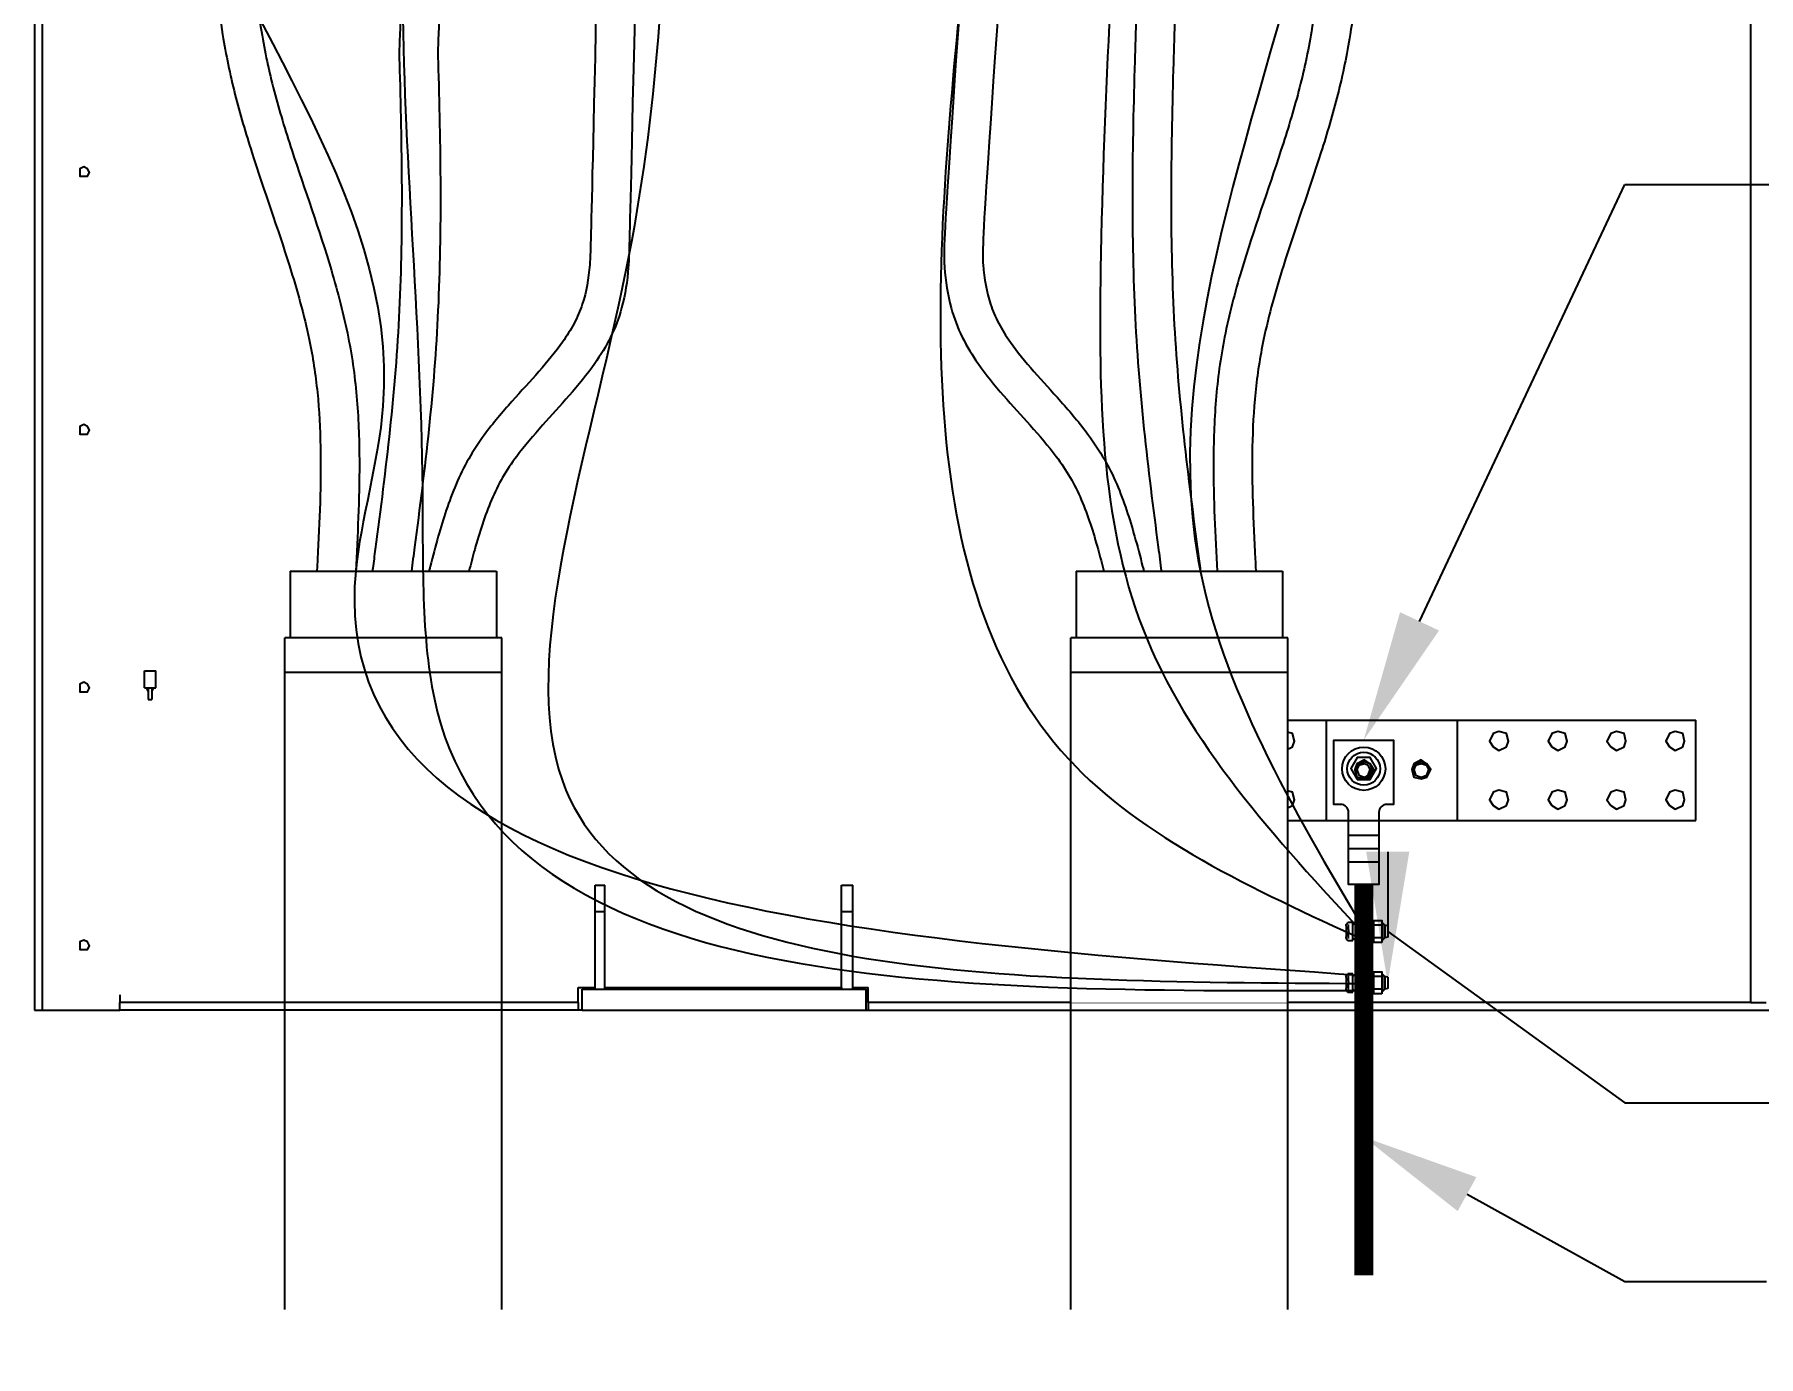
# Model space of a CAD drawing. Header units: feet. Extents: x 0.3 to 98.5, y -18.6 to 31.5.
# Drawn here: x 21.698 to 23.975, y 15.533 to 17.278 of the extents above; entities that cross this region are included whole.
import ezdxf
from ezdxf import colors
from ezdxf.entities.mleader import LeaderData, LeaderLine
from ezdxf.enums import TextEntityAlignment as Align
from ezdxf.math import Vec2, Vec3

# ---------------------------------------------------------------- set-up
doc = ezdxf.new("R2010")
doc.units = ezdxf.units.FT
doc.header["$MEASUREMENT"] = 0
doc.set_wipeout_variables(frame=1)
for name, color, linetype in [('1', 7, 'Continuous'), ('6 IN SCH80 PVC PIPING', 4, 'Continuous'), ('E-CABL-ACMV', 1, 'AC_CABLE'), ('E-CABL-GND', 3, 'Continuous'), ('E-DETL', 1, 'Continuous'), ('E-EQPM', 253, 'Continuous'), ('G-ANNO-DIMS', 1, 'Continuous'), ('G-ANNO-REV1', 2, 'Continuous'), ('G-ANNO-TEXT', 1, 'Continuous')]:
    doc.layers.add(name, color=color, linetype=linetype)
doc.styles.add('NEI-A', font='arial.ttf')
doc.styles.get("Standard").update_dxf_attribs({"font": 'arial.ttf'})
doc.linetypes.add('AC_CABLE', pattern='A,1,-0.2,["AC",Standard,S=0.1,R=0,X=-0.1,Y=-0.05],-0.2', length=1.4)

# ---------------------------------------------------------------- blocks, each defined once
blk = doc.blocks.new('A$C2E00526A')
at = {"layer": 'E-EQPM', "linetype": 'Continuous'}
for points in [[(6.711, 96.553), (6.711, 0.058)], [(6.942, 96.553), (6.942, 0.058)], [(59.124, 0.289), (59.124, 95.917)], [(8.388, 25.628), (8.388, 25.628), (8.331, 25.744), (8.215, 25.801), (8.099, 25.744), (8.099, 25.628), (8.099, 25.512), (8.215, 25.512), (8.331, 25.512), (8.388, 25.628)], [(8.388, 17.76), (8.388, 17.76), (8.331, 17.876), (8.215, 17.934), (8.099, 17.876), (8.099, 17.76), (8.099, 17.645), (8.215, 17.645), (8.331, 17.645), (8.388, 17.76)], [(8.388, 9.892), (8.388, 9.892), (8.331, 10.008), (8.215, 10.066), (8.099, 10.008), (8.099, 9.892), (8.099, 9.777), (8.215, 9.777), (8.331, 9.777), (8.388, 9.892)], [(10.066, 10.413), (10.413, 10.413)], [(10.066, 9.892), (10.066, 10.413)], [(10.413, 9.892), (10.413, 10.413)], [(10.066, 9.892), (10.413, 9.892)], [(10.124, 9.892), (10.124, 9.892), (10.182, 9.777)], [(10.182, 9.892), (10.182, 9.545)], [(10.182, 9.545), (10.297, 9.545)], [(10.297, 9.892), (10.297, 9.545)], [(10.297, 9.777), (10.297, 9.777), (10.355, 9.892)], [(38.876, 8.909), (57.446, 8.909)], [(38.876, 8.909), (38.876, 5.843)], [(39.801, 8.273), (39.801, 8.273), (39.744, 8.504), (39.512, 8.562), (39.339, 8.504), (39.223, 8.273), (39.339, 8.099), (39.512, 7.983), (39.744, 8.099), (39.801, 8.273)], [(41.595, 8.273), (41.595, 8.273), (41.537, 8.504), (41.306, 8.562), (41.132, 8.504), (41.016, 8.273), (41.132, 8.099), (41.306, 7.983), (41.537, 8.099), (41.595, 8.273)], [(43.388, 8.273), (43.388, 8.273), (43.33, 8.504), (43.099, 8.562), (42.925, 8.504), (42.81, 8.273), (42.925, 8.099), (43.099, 7.983), (43.33, 8.099), (43.388, 8.273)], [(45.182, 8.273), (45.182, 8.273), (45.124, 8.504), (44.892, 8.562), (44.719, 8.504), (44.603, 8.273), (44.719, 8.099), (44.892, 7.983), (45.124, 8.099), (45.182, 8.273)], [(46.165, 5.843), (46.165, 8.909)], [(50.157, 8.909), (50.157, 5.843)], [(51.719, 8.273), (51.719, 8.273), (51.661, 8.504), (51.429, 8.562), (51.256, 8.504), (51.14, 8.273), (51.256, 8.099), (51.429, 7.983), (51.661, 8.099), (51.719, 8.273)], [(53.512, 8.273), (53.512, 8.273), (53.454, 8.504), (53.223, 8.562), (53.049, 8.504), (52.934, 8.273), (53.049, 8.099), (53.223, 7.983), (53.454, 8.099), (53.512, 8.273)], [(55.305, 8.273), (55.305, 8.273), (55.248, 8.504), (55.016, 8.562), (54.843, 8.504), (54.727, 8.273), (54.843, 8.099), (55.016, 7.983), (55.248, 8.099), (55.305, 8.273)], [(57.099, 8.273), (57.099, 8.273), (57.041, 8.504), (56.81, 8.562), (56.636, 8.504), (56.52, 8.273), (56.636, 8.099), (56.81, 7.983), (57.041, 8.099), (57.099, 8.273)], [(57.446, 5.843), (57.446, 8.909)], [(47.611, 7.405), (47.611, 7.405), (47.496, 7.578), (47.322, 7.694), (47.091, 7.578), (47.033, 7.405), (47.091, 7.174), (47.322, 7.116), (47.496, 7.174), (47.611, 7.405)], [(47.206, 7.174), (47.206, 7.174), (47.322, 7.116), (47.496, 7.231), (47.553, 7.405), (47.496, 7.578), (47.322, 7.636), (47.148, 7.578), (47.033, 7.405), (47.033, 7.347)], [(47.496, 7.405), (47.496, 7.405), (47.438, 7.521), (47.322, 7.578), (47.148, 7.521), (47.091, 7.405), (47.148, 7.231), (47.322, 7.174), (47.438, 7.231), (47.496, 7.405)], [(49.347, 7.405), (49.347, 7.405), (49.231, 7.578), (49.058, 7.694), (48.826, 7.578), (48.768, 7.405), (48.826, 7.174), (49.058, 7.116), (49.231, 7.174), (49.347, 7.405)], [(49, 7.174), (49, 7.174), (49.058, 7.116), (49.231, 7.231), (49.289, 7.405), (49.231, 7.578), (49.058, 7.636), (48.884, 7.578), (48.826, 7.405), (48.826, 7.347)], [(49.289, 7.405), (49.289, 7.405), (49.231, 7.521), (49.058, 7.578), (48.884, 7.521), (48.826, 7.405), (48.884, 7.231), (49.058, 7.174), (49.231, 7.231), (49.289, 7.405)], [(39.801, 6.479), (39.801, 6.479), (39.744, 6.711), (39.512, 6.769), (39.339, 6.711), (39.223, 6.479), (39.339, 6.306), (39.512, 6.19), (39.744, 6.306), (39.801, 6.479)], [(41.595, 6.479), (41.595, 6.479), (41.537, 6.711), (41.306, 6.769), (41.132, 6.711), (41.016, 6.479), (41.132, 6.306), (41.306, 6.19), (41.537, 6.306), (41.595, 6.479)], [(43.388, 6.479), (43.388, 6.479), (43.33, 6.711), (43.099, 6.769), (42.925, 6.711), (42.81, 6.479), (42.925, 6.306), (43.099, 6.19), (43.33, 6.306), (43.388, 6.479)], [(45.182, 6.479), (45.182, 6.479), (45.124, 6.711), (44.892, 6.769), (44.719, 6.711), (44.603, 6.479), (44.719, 6.306), (44.892, 6.19), (45.124, 6.306), (45.182, 6.479)], [(51.719, 6.479), (51.719, 6.479), (51.661, 6.711), (51.429, 6.769), (51.256, 6.711), (51.14, 6.479), (51.256, 6.306), (51.429, 6.19), (51.661, 6.306), (51.719, 6.479)], [(53.512, 6.479), (53.512, 6.479), (53.454, 6.711), (53.223, 6.769), (53.049, 6.711), (52.934, 6.479), (53.049, 6.306), (53.223, 6.19), (53.454, 6.306), (53.512, 6.479)], [(55.305, 6.479), (55.305, 6.479), (55.248, 6.711), (55.016, 6.769), (54.843, 6.711), (54.727, 6.479), (54.843, 6.306), (55.016, 6.19), (55.248, 6.306), (55.305, 6.479)], [(57.099, 6.479), (57.099, 6.479), (57.041, 6.711), (56.81, 6.769), (56.636, 6.711), (56.52, 6.479), (56.636, 6.306), (56.81, 6.19), (57.041, 6.306), (57.099, 6.479)], [(38.876, 5.843), (57.446, 5.843)], [(23.835, 3.876), (24.124, 3.876)], [(23.835, 0.694), (23.835, 3.876)], [(24.124, 0.694), (24.124, 3.876)], [(31.355, 3.876), (31.702, 3.876)], [(31.355, 0.694), (31.355, 3.876)], [(31.702, 0.694), (31.702, 3.876)], [(23.835, 3.066), (24.124, 3.066)], [(31.355, 3.066), (31.702, 3.066)], [(8.388, 2.025), (8.388, 2.025), (8.331, 2.14), (8.215, 2.198), (8.099, 2.14), (8.099, 2.025), (8.099, 1.909), (8.215, 1.909), (8.331, 1.909), (8.388, 2.025)], [(23.314, 0.752), (23.835, 0.752)], [(23.314, 0.289), (23.314, 0.752)], [(23.43, 0.694), (32.107, 0.694)], [(23.43, 0.058), (23.43, 0.694)], [(24.124, 0.752), (31.355, 0.752)], [(24.182, 0.694), (24.182, 0.752)], [(24.529, 0.694), (24.529, 0.752)], [(24.587, 0.752), (24.587, 0.694)], [(30.95, 0.694), (30.95, 0.752)], [(30.95, 0.752), (30.95, 0.694)], [(31.297, 0.752), (31.297, 0.694)], [(31.355, 0.752), (31.355, 0.694)], [(31.702, 0.752), (32.165, 0.752)], [(32.107, 0.058), (32.107, 0.694)], [(32.165, 0.289), (32.165, 0.752)], [(6.711, 0.058), (6.942, 0.058)], [(6.942, 0.058), (9.314, 0.058)], [(9.314, 0.521), (9.314, 0.289)], [(9.314, 0.058), (9.314, 0.289)], [(23.314, 0.289), (9.314, 0.289)], [(23.314, 0.058), (9.314, 0.058)], [(23.314, 0.289), (23.314, 0.058)], [(23.43, 0.058), (23.314, 0.058)], [(23.43, 0.058), (76.884, 0.058)], [(32.165, 0.289), (32.165, 0.058)], [(59.124, 0.289), (32.165, 0.289)], [(59.124, 0.289), (59.586, 0.289)]]:
    blk.add_lwpolyline(points, dxfattribs=at)
blk = doc.blocks.new('Transofrmer and inverter elevation view')
at = {"layer": '1', "color": 1}
blk.add_blockref('A$C2E00526A', (-6.711, -0.058), dxfattribs=at)
blk = doc.blocks.new('split bolt connector')
at = {"layer": 'E-DETL', "color": 4, "linetype": 'Continuous'}
for p, q in [((0.204, -0.292), (0.204, 0.292)), ((0.277, 0.275), (0.277, -0.275)), ((0.35, 0.202), (0.35, -0.202)), ((0.423, 0.275), (0.423, -0.275)), ((0.496, 0.202), (0.496, -0.202)), ((0.569, 0.275), (0.569, -0.275)), ((0.641, 0.202), (0.641, -0.202)), ((0.714, 0.275), (0.714, -0.275)), ((0.787, 0.202), (0.787, -0.202)), ((0.86, 0.275), (0.86, -0.275)), ((1.123, 0.202), (0.873, 0.202)), ((1.152, 0.275), (1.152, -0.275)), ((1.225, 0.202), (1.225, -0.202)), ((1.315, 0.182), (1.225, 0.202)), ((1.123, -0.202), (0.873, -0.202)), ((1.315, -0.182), (1.225, -0.202))]:
    blk.add_line(p, q, dxfattribs=at)
for points in [[(-0.009, 0.223), (0.041, 0.292)], [(0.204, 0.292), (0.041, 0.292)], [(0.35, 0.202), (0.277, 0.275), (0.204, 0.202)], [(0.496, 0.202), (0.423, 0.275), (0.35, 0.202)], [(0.641, 0.202), (0.569, 0.275), (0.496, 0.202)], [(0.787, 0.202), (0.714, 0.275), (0.641, 0.202)], [(0.873, 0.262), (0.86, 0.275), (0.787, 0.202)], [(1.079, 0.202), (1.079, 0.202)], [(1.225, 0.202), (1.152, 0.275), (1.123, 0.246)], [(1.315, 0.182), (1.315, -0.182)], [(-0.009, -0.223), (0.041, -0.292)], [(0.041, -0.292), (0.204, -0.292)], [(0.35, -0.202), (0.277, -0.275), (0.204, -0.202)], [(0.496, -0.202), (0.423, -0.275), (0.35, -0.202)], [(0.641, -0.202), (0.569, -0.275), (0.496, -0.202)], [(0.787, -0.202), (0.714, -0.275), (0.641, -0.202)], [(0.873, -0.262), (0.86, -0.275), (0.787, -0.202)], [(0.933, -0.202), (0.933, -0.202)], [(1.079, -0.202), (1.079, -0.202)], [(1.225, -0.202), (1.152, -0.275), (1.123, -0.247)]]:
    blk.add_lwpolyline(points, dxfattribs=at)
for points in [[(-0.009, -0.223, 0.039236), (-0.009, 0.223, 0.039236)], [(0.059, -0.223, 0.039236), (0.059, 0.223, 0.039236)]]:
    blk.add_lwpolyline(points, format="xyb", dxfattribs=at)
blk.add_lwpolyline([(1.123, -0.35), (0.873, -0.35), (0.873, 0.35), (1.123, 0.35)], close=True, dxfattribs=at)
blk = doc.blocks.new('one hole ground lug')
at = {"layer": 'E-DETL', "color": 4, "linetype": 'Continuous'}
blk.add_lwpolyline([(60.5814, 24.5405), (60.5639, 24.5405), (60.5639, 24.7044), (60.7161, 24.7044), (60.7161, 24.5405), (60.6986, 24.5405, 0.414214), (60.6786, 24.5205), (60.6786, 24.3362), (60.6014, 24.3362), (60.6014, 24.5205, 0.414214)], format="xyb", close=True, dxfattribs=at)
blk.add_lwpolyline([(60.6233, 24.6035), (60.656, 24.6035), (60.6724, 24.6319), (60.656, 24.6602), (60.6233, 24.6602), (60.6069, 24.6319)], close=True, dxfattribs=at)
for points in [[(60.6014, 24.4624), (60.6786, 24.4624)], [(60.6014, 24.4284), (60.6786, 24.4284)], [(60.6014, 24.3943), (60.6786, 24.3943)]]:
    blk.add_lwpolyline(points, dxfattribs=at)
for radius in [0.0551, 0.0418]:
    blk.add_circle((60.64, 24.6313), radius, dxfattribs=at)
blk = doc.blocks.new('_TagCircle')
at = {"color": 0, "linetype": 'ByBlock', "lineweight": -2, "transparency": 16777216}
blk.add_circle((0, 0), 0.125, dxfattribs=at)
at = {"color": 0, "transparency": 16777216, "style": 'NEI-A'}
blk.add_attdef('TAGNUMBER', text='', height=0.09375, dxfattribs=at).set_placement((0, -0.046875), align=Align.CENTER)

msp = doc.modelspace()

# ---------------------------------------------------------------- linework, layer by layer
at = {"layer": '6 IN SCH80 PVC PIPING'}
for p, q in [((22.03584, 16.56922), (22.30841, 16.56922)), ((22.03584, 16.56922), (22.03584, 16.48141)), ((22.30841, 16.56922), (22.30841, 16.48141)), ((23.0736, 16.56922), (23.34617, 16.56922)), ((23.0736, 16.56922), (23.0736, 16.48141)), ((23.34617, 16.56922), (23.34617, 16.48141)), ((22.0289, 15.59474), (22.0289, 16.48141)), ((22.31536, 16.48141), (22.0289, 16.48141)), ((22.31536, 15.59474), (22.31536, 16.48141)), ((23.35312, 16.48141), (23.06666, 16.48141)), ((22.0289, 16.43587), (22.31536, 16.43587))]:
    msp.add_line(p, q, dxfattribs=at)
at = {"layer": 'E-CABL-ACMV', "linetype": 'Continuous'}
for points, knots in [([(22.05222, 18.50369), (22.05223, 18.50353), (22.05223, 18.50336), (22.05223, 18.5032), (22.05224, 18.50315), (22.05224, 18.50309), (22.05224, 18.50304), (21.9265, 17.54731), (21.92702, 17.52696), (21.92895, 17.46583), (21.93073, 17.42496), (21.93686, 17.34854), (21.94085, 17.31298), (21.95099, 17.25124), (21.95637, 17.22492), (21.96951, 17.17292), (21.97714, 17.1473), (22.0014, 17.07128), (22.01943, 17.02168), (22.04507, 16.93993), (22.05415, 16.90758), (22.06578, 16.85198), (22.06935, 16.82875), (22.07411, 16.78148), (22.07537, 16.75752), (22.07677, 16.68488), (22.07455, 16.63541), (22.07174, 16.58046), (22.07148, 16.5755), (22.07122, 16.57054), (22.07122, 16.57046), (22.07122, 16.57037), (22.07121, 16.57029), (22.07119, 16.56993), (22.07117, 16.56958), (22.07116, 16.56922)], [-0.0149575, -0.0149575, -0.0149575, -0.0149575, -0.0036367, -0.0036367, -0.0036367, 0, 0, 0, 1.3973428, 1.3973428, 4.1920285, 4.1920285, 6.6293606, 6.6293606, 8.4426749, 8.4426749, 10.2559892, 10.2559892, 13.8826178, 13.8826178, 16.2771435, 16.2771435, 17.9963843, 17.9963843, 19.715625, 19.715625, 23.1541065, 23.1541065, 23.4946562, 23.4946562, 23.4946562, 23.5004596, 23.5004596, 23.5004596, 23.5248541, 23.5248541, 23.5248541, 23.5248541]), ([(22.10335, 18.50369), (21.97761, 17.54815), (21.97812, 17.5281), (21.98003, 17.46773), (21.98178, 17.42764), (21.98785, 17.35213), (21.9919, 17.31664), (22.00226, 17.2552), (22.00781, 17.22914), (22.02147, 17.1771), (22.02945, 17.15107), (22.055, 17.07269), (22.07419, 17.02006), (22.09886, 16.93724), (22.10656, 16.90797), (22.11792, 16.85079), (22.12167, 16.82299), (22.12623, 16.76748), (22.12713, 16.73968), (22.12723, 16.66415), (22.12478, 16.61647), (22.12234, 16.56922)], [0.0149578, 0.0149578, 0.0149578, 0.0149578, 1.3990013, 1.3990013, 4.1970038, 4.1970038, 6.730647, 6.730647, 8.6469389, 8.6469389, 10.5632308, 10.5632308, 14.3958145, 14.3958145, 16.4502264, 16.4502264, 18.336369, 18.336369, 20.2225117, 20.2225117, 23.4644604, 23.4644604, 23.4644604, 23.4644604]), ([(23.38672, 18.50138), (23.38621, 18.48127), (23.3857, 18.46122), (23.40199, 17.46773), (23.40023, 17.42764), (23.39417, 17.35213), (23.39012, 17.31664), (23.37976, 17.2552), (23.3742, 17.22914), (23.36055, 17.1771), (23.35256, 17.15107), (23.32701, 17.07269), (23.30783, 17.02006), (23.28316, 16.93724), (23.27546, 16.90797), (23.26409, 16.85079), (23.26034, 16.82299), (23.25579, 16.76748), (23.25489, 16.73968), (23.25478, 16.66415), (23.25724, 16.61647), (23.25968, 16.56922)], [0.0149578, 0.0149578, 0.0149578, 0.0149578, 1.3990013, 1.3990013, 4.1970038, 4.1970038, 6.730647, 6.730647, 8.6469389, 8.6469389, 10.5632308, 10.5632308, 14.3958145, 14.3958145, 16.4502264, 16.4502264, 18.336369, 18.336369, 20.2225117, 20.2225117, 23.4644604, 23.4644604, 23.4644604, 23.4644604]), ([(23.43785, 18.50138), (23.43785, 18.50121), (23.43784, 18.50105), (23.43784, 18.50088), (23.43784, 18.50083), (23.43784, 18.50078), (23.43783, 18.50072), (23.43732, 18.48043), (23.4368, 18.46008), (23.45307, 17.46583), (23.45129, 17.42496), (23.44516, 17.34854), (23.44117, 17.31298), (23.43102, 17.25124), (23.42564, 17.22492), (23.4125, 17.17292), (23.40488, 17.1473), (23.38061, 17.07128), (23.36259, 17.02168), (23.33695, 16.93993), (23.32787, 16.90758), (23.31623, 16.85198), (23.31267, 16.82875), (23.30791, 16.78148), (23.30665, 16.75752), (23.30524, 16.68488), (23.30747, 16.63541), (23.31028, 16.58046), (23.31053, 16.5755), (23.31079, 16.57054), (23.3108, 16.57046), (23.3108, 16.57037), (23.3108, 16.57029), (23.31082, 16.56993), (23.31084, 16.56958), (23.31086, 16.56922)], [-0.0149575, -0.0149575, -0.0149575, -0.0149575, -0.0036367, -0.0036367, -0.0036367, 0, 0, 0, 1.3973428, 1.3973428, 4.1920285, 4.1920285, 6.6293606, 6.6293606, 8.4426749, 8.4426749, 10.2559892, 10.2559892, 13.8826178, 13.8826178, 16.2771435, 16.2771435, 17.9963843, 17.9963843, 19.715625, 19.715625, 23.1541065, 23.1541065, 23.4946562, 23.4946562, 23.4946562, 23.5004596, 23.5004596, 23.5004596, 23.5248541, 23.5248541, 23.5248541, 23.5248541]), ([(22.2543, 18.31806), (22.25431, 18.3178), (22.25432, 18.31754), (22.25433, 18.31728), (22.25433, 18.31726), (22.25433, 18.31725), (22.25433, 18.31723), (22.17827, 17.29646), (22.17917, 17.26872), (22.1816, 17.18558), (22.18285, 17.13029), (22.18321, 17.02124), (22.18237, 16.96749), (22.17735, 16.86135), (22.17301, 16.80896), (22.16183, 16.70381), (22.15509, 16.65115), (22.14707, 16.58998), (22.14597, 16.58163), (22.14487, 16.57327), (22.14487, 16.57325), (22.14487, 16.57322), (22.14486, 16.5732), (22.14469, 16.57187), (22.14451, 16.57055), (22.14434, 16.56922)], [-0.0191181, -0.0191181, -0.0191181, -0.0191181, -0.0010305, -0.0010305, -0.0010305, 0, 0, 0, 1.9233186, 1.9233186, 5.7699558, 5.7699558, 9.5327217, 9.5327217, 13.2266562, 13.2266562, 16.9205907, 16.9205907, 17.5047634, 17.5047634, 17.5047634, 17.5063609, 17.5063609, 17.5063609, 17.5990289, 17.5990289, 17.5990289, 17.5990289]), ([(22.30544, 18.31806), (22.22937, 17.29757), (22.23026, 17.27006), (22.23269, 17.18689), (22.23396, 17.13117), (22.23433, 17.02155), (22.2335, 16.96765), (22.22856, 16.86131), (22.22432, 16.80888), (22.21339, 16.70463), (22.20682, 16.65271), (22.19867, 16.59037), (22.19728, 16.57979), (22.19589, 16.56922)], [0.0191179, 0.0191179, 0.0191179, 0.0191179, 1.9228112, 1.9228112, 5.7684335, 5.7684335, 9.4815655, 9.4815655, 13.0932845, 13.0932845, 16.7050036, 16.7050036, 17.443802, 17.443802, 17.443802, 17.443802]), ([(23.18461, 18.31744), (23.15264, 17.29757), (23.15175, 17.27006), (23.14932, 17.18689), (23.14805, 17.13117), (23.14769, 17.02155), (23.14852, 16.96765), (23.15345, 16.86131), (23.1577, 16.80888), (23.16862, 16.70463), (23.1752, 16.65271), (23.18334, 16.59037), (23.18473, 16.57979), (23.18612, 16.56922)], [0.0191179, 0.0191179, 0.0191179, 0.0191179, 1.9228112, 1.9228112, 5.7684335, 5.7684335, 9.4815655, 9.4815655, 13.0932845, 13.0932845, 16.7050036, 16.7050036, 17.443802, 17.443802, 17.443802, 17.443802]), ([(23.23575, 18.31744), (23.23574, 18.31717), (23.23573, 18.31691), (23.23572, 18.31665), (23.23572, 18.31664), (23.23572, 18.31662), (23.23572, 18.31661), (23.20374, 17.29646), (23.20285, 17.26872), (23.20042, 17.18558), (23.19916, 17.13029), (23.1988, 17.02124), (23.19965, 16.96749), (23.20466, 16.86135), (23.209, 16.80896), (23.22019, 16.70381), (23.22693, 16.65115), (23.23495, 16.58998), (23.23604, 16.58163), (23.23714, 16.57327), (23.23715, 16.57325), (23.23715, 16.57322), (23.23715, 16.5732), (23.23733, 16.57187), (23.2375, 16.57055), (23.23768, 16.56922)], [-0.0191181, -0.0191181, -0.0191181, -0.0191181, -0.0010305, -0.0010305, -0.0010305, 0, 0, 0, 1.9233186, 1.9233186, 5.7699558, 5.7699558, 9.5327217, 9.5327217, 13.2266562, 13.2266562, 16.9205907, 16.9205907, 17.5047634, 17.5047634, 17.5047634, 17.5063609, 17.5063609, 17.5063609, 17.5990289, 17.5990289, 17.5990289, 17.5990289]), ([(22.4573, 18.12803), (22.45731, 18.12784), (22.45732, 18.12766), (22.4571, 18.13093), (22.45737, 18.12706), (22.45739, 18.12666), (22.45742, 18.12625), (22.45829, 18.11381), (22.45915, 18.1015), (22.43251, 17.01904), (22.433, 16.9957), (22.42987, 16.95523), (22.42683, 16.93772), (22.41865, 16.91299), (22.41506, 16.90471), (22.40623, 16.88809), (22.40105, 16.87984), (22.37714, 16.84596), (22.35289, 16.8206), (22.31617, 16.77933), (22.30368, 16.76474), (22.28477, 16.73907), (22.27775, 16.72853), (22.26524, 16.70666), (22.25977, 16.69548), (22.24516, 16.66153), (22.23778, 16.63839), (22.22753, 16.60206), (22.22407, 16.58878), (22.22065, 16.57567), (22.22055, 16.57528), (22.22045, 16.57489), (22.22035, 16.57451), (22.21989, 16.57275), (22.21943, 16.57098), (22.21897, 16.56922)], [-0.0391217, -0.0391217, -0.0391217, -0.0391217, -0.0268653, -0.0268653, -0.0268653, 0, 0, 0, 0.8187862, 0.8187862, 2.4563586, 2.4563586, 3.8698265, 3.8698265, 4.6431955, 4.6431955, 5.4165644, 5.4165644, 7.8239759, 7.8239759, 9.0689353, 9.0689353, 9.8692568, 9.8692568, 10.6695783, 10.6695783, 12.2702213, 12.2702213, 13.1976437, 13.1976437, 13.1976437, 13.2249945, 13.2249945, 13.2249945, 13.3496377, 13.3496377, 13.3496377, 13.3496377]), ([(22.50829, 18.13101), (22.50928, 18.1174), (22.51016, 18.10486), (22.48359, 17.0209), (22.48422, 16.99548), (22.48092, 16.95227), (22.47823, 16.93435), (22.46981, 16.90362), (22.46487, 16.89055), (22.45272, 16.86602), (22.44561, 16.85446), (22.41719, 16.81378), (22.39216, 16.78772), (22.35688, 16.74825), (22.34518, 16.73466), (22.32802, 16.71174), (22.32183, 16.70256), (22.31092, 16.68366), (22.30606, 16.67378), (22.29285, 16.64297), (22.28587, 16.62088), (22.27685, 16.58847), (22.27432, 16.57889), (22.27179, 16.56922)], [0, 0, 0, 0, 0.8169468, 0.8169468, 2.4508403, 2.4508403, 3.6210123, 3.6210123, 4.501696, 4.501696, 5.3823796, 5.3823796, 7.7462394, 7.7462394, 9.004627, 9.004627, 9.8430657, 9.8430657, 10.6815043, 10.6815043, 12.3583815, 12.3583815, 13.0453764, 13.0453764, 13.0453764, 13.0453764]), ([(22.97843, 18.13159), (22.97756, 18.11917), (22.97668, 18.10663), (22.89842, 17.0209), (22.89779, 16.99548), (22.90109, 16.95227), (22.90379, 16.93435), (22.9122, 16.90362), (22.91714, 16.89055), (22.9293, 16.86602), (22.9364, 16.85446), (22.96483, 16.81378), (22.98985, 16.78772), (23.02513, 16.74825), (23.03684, 16.73466), (23.05399, 16.71174), (23.06019, 16.70256), (23.0711, 16.68366), (23.07596, 16.67378), (23.08917, 16.64297), (23.09615, 16.62088), (23.10517, 16.58847), (23.1077, 16.57889), (23.11022, 16.56922)], [0, 0, 0, 0, 0.8169468, 0.8169468, 2.4508403, 2.4508403, 3.6210123, 3.6210123, 4.501696, 4.501696, 5.3823796, 5.3823796, 7.7462394, 7.7462394, 9.004627, 9.004627, 9.8430657, 9.8430657, 10.6815043, 10.6815043, 12.3583815, 12.3583815, 13.0453764, 13.0453764, 13.0453764, 13.0453764]), ([(23.02954, 18.1298), (23.02952, 18.12962), (23.02951, 18.12943), (23.0295, 18.12924), (23.02947, 18.12884), (23.02944, 18.12843), (23.02941, 18.12802), (23.02854, 18.11558), (23.02768, 18.10327), (22.94951, 17.01904), (22.94902, 16.9957), (22.95214, 16.95523), (22.95519, 16.93772), (22.96337, 16.91299), (22.96695, 16.90471), (22.97578, 16.88809), (22.98097, 16.87984), (23.00487, 16.84596), (23.02913, 16.8206), (23.06584, 16.77933), (23.07833, 16.76474), (23.09725, 16.73907), (23.10427, 16.72853), (23.11678, 16.70666), (23.12224, 16.69548), (23.13686, 16.66153), (23.14423, 16.63839), (23.15448, 16.60206), (23.15794, 16.58878), (23.16136, 16.57567), (23.16146, 16.57528), (23.16156, 16.57489), (23.16167, 16.57451), (23.16212, 16.57275), (23.16258, 16.57098), (23.16304, 16.56922)], [-0.0391217, -0.0391217, -0.0391217, -0.0391217, -0.0268653, -0.0268653, -0.0268653, 0, 0, 0, 0.8187862, 0.8187862, 2.4563586, 2.4563586, 3.8698265, 3.8698265, 4.6431955, 4.6431955, 5.4165644, 5.4165644, 7.8239759, 7.8239759, 9.0689353, 9.0689353, 9.8692568, 9.8692568, 10.6695783, 10.6695783, 12.2702213, 12.2702213, 13.1976437, 13.1976437, 13.1976437, 13.2249945, 13.2249945, 13.2249945, 13.3496377, 13.3496377, 13.3496377, 13.3496377])]:
    msp.add_open_spline(points, degree=3, knots=knots, dxfattribs=at)

# ---------------------------------------------------------------- block references
at = {"layer": 'E-CABL-GND', "xscale": 0.5184000000000001, "yscale": 0.5184000000000001, "zscale": 0.5184000000000001}
msp.add_blockref('one hole ground lug', (-7.9825, 3.53974), dxfattribs=at)
at = {"layer": 'G-ANNO-DIMS', "xscale": 0.04323996850308884, "yscale": 0.04323996850308884, "zscale": 0.04323996850308884}
msp.add_blockref('Transofrmer and inverter elevation view', (21.69821, 15.98995), dxfattribs=at)
at = {"layer": 'G-ANNO-REV1', "xscale": 0.04131575598907306, "yscale": 0.04131575598907306, "zscale": 0.04131575598907306}
for p in [(23.43067, 16.09378), (23.43067, 16.02587)]:
    msp.add_blockref('split bolt connector', p, dxfattribs=at)

# ---------------------------------------------------------------- leaders
at = {"layer": 'G-ANNO-TEXT'}
ml = msp.add_multileader_block('Standard', dxfattribs=at)
ml.set_content('_TagCircle', color=256)
ml.set_attribute('TAGNUMBER', '2', width=0)
ml.set_leader_properties()
ml.build(insert=Vec2(0, 0))
ml.multileader.update_dxf_attribs({"dogleg_length": 0.20776, "arrow_head_size": 0.17313})
ctx = ml.context
ctx.base_point, ctx.char_height, ctx.arrow_head_size, ctx.landing_gap_size, ctx.plane_origin = Vec3(24.00594, 17.07964), 0.1, 0.17313, 0.0625, Vec3(23.24694, 15.18039)
notes = []
notes.append((ctx, [(0, (1, 1, 0), (23.79819, 17.07964), (1, 0), 0.20776, [(0, [(23.45327, 16.34649)], 0, [])])]))
ctx.block.insert = Vec3(24.13094, 17.07964)
ml = msp.add_multileader_mtext('Standard', dxfattribs=at)
ml.set_content('#4/0 AWG CU FROM GROUND RING', color=256, style='NEI-A')
ml.set_leader_properties()
ml.build(insert=Vec2(0, 0))
ml.multileader.update_dxf_attribs({"dogleg_length": 0.20776, "arrow_head_size": 0.15582})
ctx = ml.context
ctx.base_point, ctx.char_height, ctx.arrow_head_size, ctx.landing_gap_size, ctx.plane_origin = Vec3(23.98517, 15.63189), 0.1, 0.15582, 0.06233, Vec3(26.00211, 18.70112)
notes.append((ctx, [(1, (1, 1, 0), (23.79819, 15.63189), (1, 0), 0.18698, [(0, [(23.45327, 15.82243)], 0, [])])]))
ctx.mtext.insert, ctx.mtext.width, ctx.mtext.defined_height, ctx.mtext.line_spacing_style, ctx.mtext.flow_direction = Vec3(24.04749, 15.68275), 2.3750791, 0.41333, 2, 5
ctx.mtext.has_bg_fill, ctx.mtext.bg_color, ctx.mtext.bg_scale_factor, ctx.mtext.bg_transparency, ctx.mtext.use_window_bg_color = 1, -1073741824, 1.5, 0, 1
for ctx, leaders in notes:
    for number, flags, end, landing, length, lines in leaders:
        leader = LeaderData()
        leader.index, (leader.has_last_leader_line, leader.has_dogleg_vector, leader.attachment_direction) = number, flags
        leader.last_leader_point, leader.dogleg_vector, leader.dogleg_length = Vec3(end), Vec3(landing), length
        for number, points, colour, breaks in lines:
            line = LeaderLine()
            line.index, line.vertices, line.color, line.breaks = number, Vec3.list(points), colors.encode_raw_color(colour), breaks
            leader.lines.append(line)
        ctx.leaders.append(leader)

# ---------------------------------------------------------------- next in the draw order: linework, layer by layer
at = {"layer": 'E-CABL-GND', "const_width": 0.025, "flags": 128}
msp.add_lwpolyline([(23.45327, 16.15565), (23.45327, 15.6397)], dxfattribs=at)

# ---------------------------------------------------------------- next in the draw order: leaders
at = {"layer": 'G-ANNO-TEXT'}
ml = msp.add_multileader_block('Standard', dxfattribs=at)
ml.set_content('_TagCircle', color=256)
ml.set_attribute('TAGNUMBER', '1', width=0)
ml.set_leader_properties()
ml.build(insert=Vec2(0, 0))
ml.multileader.update_dxf_attribs({"dogleg_length": 0.20776, "arrow_head_size": 0.17313})
ctx = ml.context
ctx.base_point, ctx.char_height, ctx.arrow_head_size, ctx.landing_gap_size, ctx.plane_origin = Vec3(24.00594, 15.86762), 0.1, 0.17313, 0.0625, Vec3(24.14483, 14.9264)
notes = []
notes.append((ctx, [(0, (1, 1, 0), (23.79819, 15.86762), (1, 0), 0.20776, [(1, [(23.48498, 16.02587), (23.48498, 16.09378)], 0, [])])]))
ctx.block.insert = Vec3(24.13094, 15.86762)
for ctx, leaders in notes:
    for number, flags, end, landing, length, lines in leaders:
        leader = LeaderData()
        leader.index, (leader.has_last_leader_line, leader.has_dogleg_vector, leader.attachment_direction) = number, flags
        leader.last_leader_point, leader.dogleg_vector, leader.dogleg_length = Vec3(end), Vec3(landing), length
        for number, points, colour, breaks in lines:
            line = LeaderLine()
            line.index, line.vertices, line.color, line.breaks = number, Vec3.list(points), colors.encode_raw_color(colour), breaks
            leader.lines.append(line)
        ctx.leaders.append(leader)

# ---------------------------------------------------------------- next in the draw order: wipeouts: each hides what was drawn before it
msp.add_wipeout([(23.06666, 16.43587), (23.35312, 16.43587), (23.35312, 15.99996), (23.06666, 15.99996)]).dxf.layer = '6 IN SCH80 PVC PIPING'

# ---------------------------------------------------------------- next in the draw order: linework, layer by layer
at = {"layer": '6 IN SCH80 PVC PIPING'}
for p, q in [((23.06666, 15.59474), (23.06666, 16.48141)), ((23.35312, 15.59474), (23.35312, 16.48141)), ((23.06666, 16.43587), (23.35312, 16.43587))]:
    msp.add_line(p, q, dxfattribs=at)
at = {"layer": 'E-CABL-GND'}
for points in [[(22.07593, 18.50502), (21.87514, 17.58258), (22.15831, 16.78699), (22.12234, 16.56922), (23.45265, 16.03574)], [(23.4121, 18.50257), (23.39935, 17.52619), (23.23487, 16.58409), (23.45327, 16.09651)], [(22.27968, 18.31875), (22.18408, 17.34074), (22.21033, 16.67769), (22.22997, 16.38421), (23.45265, 16.01601)], [(23.20872, 18.31756), (23.10588, 16.9679), (23.1615, 16.49349), (23.45416, 16.08986)], [(22.48444, 18.13073), (22.47908, 16.96671), (22.39528, 16.29247), (23.45294, 16.02519)], [(23.00422, 18.13096), (22.92028, 17.32069), (23.06334, 16.32163), (23.45416, 16.08241)]]:
    msp.add_spline(points, degree=3, dxfattribs=at)

doc.saveas('drawing.dxf')
